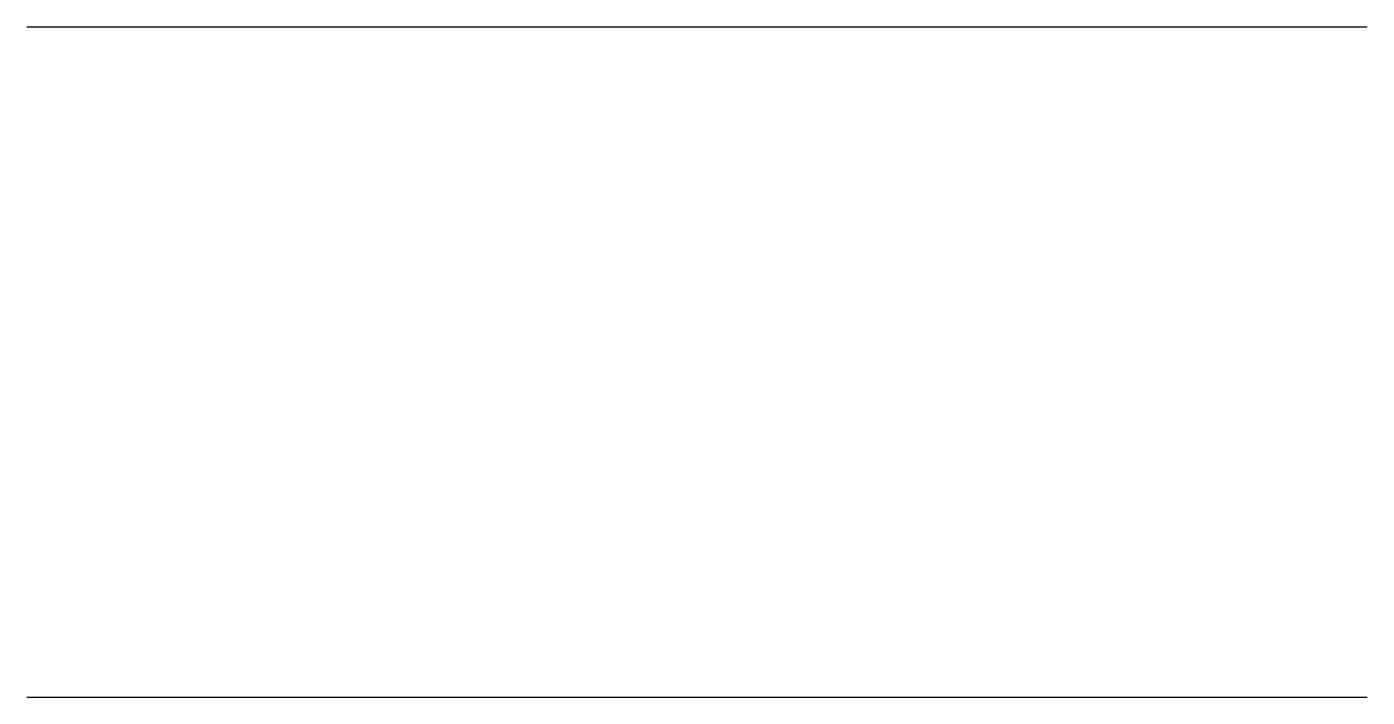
# Model space of a CAD drawing. Extents: x 0 to 100, y 0 to 50.
import ezdxf

# ---------------------------------------------------------------- set-up
doc = ezdxf.new("R2010")
doc.units = 0
doc.layers.get('0').update_dxf_attribs({"linetype": 'CONTINUOUS'})
doc.layers.add('ACTIVE_B', color=5, linetype='CONTINUOUS')

msp = doc.modelspace()

# ---------------------------------------------------------------- linework, layer by layer
msp.add_line((0, 0), (100, 0))
at = {"layer": 'ACTIVE_B'}
msp.add_line((0, 50), (100, 50), dxfattribs=at)

doc.saveas('drawing.dxf')
